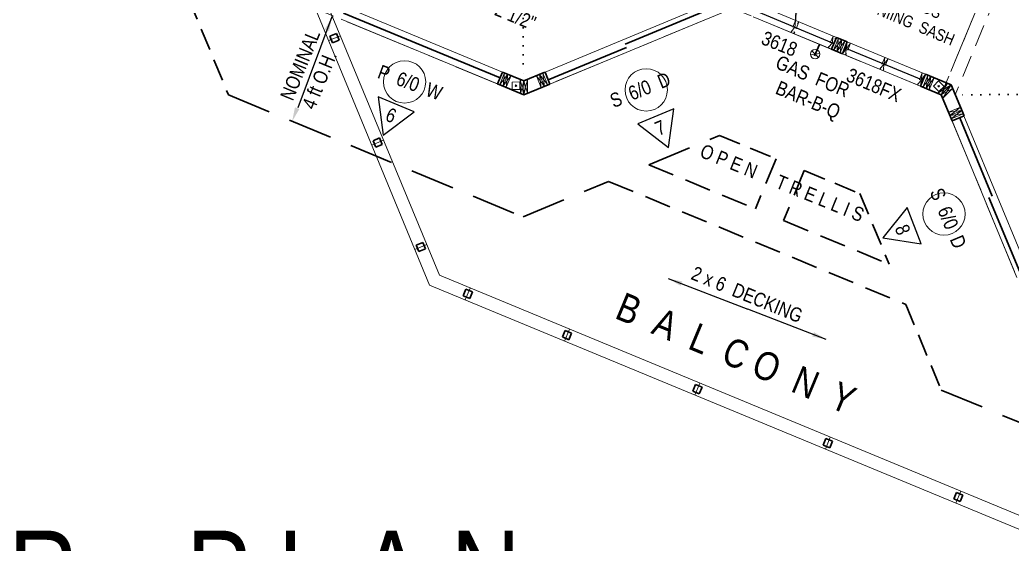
# Model space of a CAD drawing. Header units: inches. Extents: x 2775 to 35798, y 1675 to 10350.
# Drawn here: x 12593.4 to 13015.1, y 3572.6 to 3795.3 of the extents above; entities that cross this region are included whole.
import ezdxf

# ---------------------------------------------------------------- set-up
doc = ezdxf.new("R2010")
doc.units = ezdxf.units.IN
doc.header["$LTSCALE"] = 0.5
doc.header["$MEASUREMENT"] = 0
for name, pattern in [('ACAD_ISO07W100', [3, 0, -3]), ('CENTER', [2, 1.25, -0.25, 0.25, -0.25]), ('HIDDEN', [0.375, 0.25, -0.125])]:
    doc.linetypes.add(name, pattern=pattern)
for name, color, linetype, lineweight in [('BALCONY', 3, 'CONTINUOUS', 30), ('DOORS', 7, 'CONTINUOUS', 30), ('FOUNDATION', 7, 'CONTINUOUS', 30), ('GRID', 1, 'CENTER', 20), ('LITE COVE', 7, 'HIDDEN', 30), ('PLUMBING', 7, 'CONTINUOUS', 20), ('ROOF BEAMS', 3, 'HIDDEN', 30), ('ROOFLINE', 7, 'HIDDEN', 30), ('WALL FRAMING', 7, 'CONTINUOUS', 30), ('WALLS', 7, 'CONTINUOUS', 30), ('WINDOWS', 5, 'CONTINUOUS', 30)]:
    doc.layers.add(name, color=color, linetype=linetype, lineweight=lineweight)
doc.layers.add('TEXT', color=7, linetype='CONTINUOUS')
doc.styles.add('ARCHENT', font='technical.ttf', dxfattribs={"height": 6})
doc.styles.add('ARCHENTLTD', font='technical.ttf', dxfattribs={"height": 6})
doc.dimstyles.new('ARCHENTLTD', dxfattribs={"dimtxt": 12, "dimasz": 6, "dimexe": 9, "dimexo": 3, "dimgap": 1, "dimtad": 0, "dimdec": 4, "dimzin": 1, "dimdsep": 46, "dimlunit": 4, "dimtxsty": 'ARCHENT', "dimcen": 6, "dimaunit": 1, "dimadec": 5, "dimazin": 0, "dimtfac": 1, "dimtdec": 4, "dimtofl": 0, "dimtmove": 0, "dimatfit": 3, "dimfxl": 1, "dimfrac": 2, "dimtolj": 1, "dimtzin": 0, "dimarcsym": 0})

msp = doc.modelspace()

# ---------------------------------------------------------------- hatches: boundary and pattern name
at = {"layer": 'WALL FRAMING', "lineweight": 9, "ltscale": 150}
for points in [[(12804.52781, 3767.33404, 1), (12803.90281, 3767.33404, 1)], [(12984.18071, 3767.10158, 1), (12983.55571, 3767.10158, 1)]]:
    msp.add_hatch(color=256, dxfattribs=at).paths.add_polyline_path(points)

# ---------------------------------------------------------------- linework, layer by layer
at = {"layer": 'BALCONY', "color": 3, "linetype": 'ByBlock', "lineweight": 20, "ltscale": 50}
for p in [(12718.24734, 3801.63261), (13112.18173, 3539.93876)]:
    msp.add_line(p, (12767.51975, 3682.59619), dxfattribs=at)
at = {"layer": 'BALCONY', "lineweight": 20, "ltscale": 50}
for p in [(12723.3295, 3803.73539), (13115.2954, 3544.6025)]:
    msp.add_line(p, (12771.72967, 3686.80619), dxfattribs=at)
at = {"layer": 'DOORS', "color": 4, "lineweight": 9, "ltscale": 75}
for p, q in [((12883.05539, 3800.69208), (12816.55394, 3773.09576)), ((12885.15917, 3795.61034), (12818.65772, 3768.01402)), ((12994.60331, 3754.49123), (13022.19963, 3687.98978)), ((12989.52157, 3752.38745), (13017.11789, 3685.886))]:
    msp.add_line(p, q, dxfattribs=at)
at = {"layer": 'DOORS', "color": 5, "lineweight": 30, "ltscale": 75}
for p, q in [((12883.7981, 3798.76002), (12850.57438, 3784.95768)), ((12851.14962, 3783.57236), (12817.88279, 3769.75212)), ((12992.79497, 3753.70321), (13006.57544, 3720.47041)), ((13005.18993, 3719.89563), (13018.98829, 3686.61971))]:
    msp.add_line(p, q, dxfattribs=at)
at = {"layer": 'DOORS', "color": 7, "linetype": 'Continuous', "lineweight": 20, "ltscale": 7.5}
for centre in [(12756.86765, 3768.95052), (12859.56855, 3765.5482), (12986.10994, 3712.84152)]:
    msp.add_circle(centre, 9, dxfattribs=at)
at = {"layer": 'FOUNDATION', "color": 7, "linetype": 'Continuous', "lineweight": 9, "ltscale": 25}
msp.add_solid([(12712.16243, 3757.4165), (12709.07671, 3752.17453), (12710.29553, 3758.13393)], dxfattribs=at)
at = {"layer": 'GRID', "ltscale": 50}
for p, q in [((13021.6668, 3852.18648), (12984.95187, 3763.4828)), ((12807.572, 3763.41961), (12718.86832, 3800.13454)), ((12896.25635, 3800.18121), (12807.572, 3763.41961)), ((12984.96003, 3763.46628), (12896.25635, 3800.18121)), ((12984.96003, 3763.46628), (13021.71505, 3674.7978))]:
    msp.add_line(p, q, dxfattribs=at)
at = {"layer": 'GRID', "linetype": 'Continuous', "ltscale": 25}
for p, q in [((12724.52558, 3786.46511), (12729.60744, 3788.56862)), ((12742.88355, 3742.1144), (12747.9654, 3744.21792)), ((12761.24151, 3697.76369), (12766.32336, 3699.86721)), ((12782.68737, 3676.31824), (12784.79079, 3681.40013)), ((12826.92788, 3663.95936), (12824.82446, 3658.87747)), ((12882.36669, 3641.01294), (12880.26327, 3635.93105)), ((12937.8055, 3618.06652), (12935.70208, 3612.98463)), ((12993.24431, 3595.1201), (12991.14089, 3590.03821))]:
    msp.add_line(p, q, dxfattribs=at)
at = {"layer": 'GRID', "linetype": 'Continuous', "lineweight": 30, "ltscale": 25}
for p, q in [((12727.8783, 3789.47671), (12725.10666, 3788.32866)), ((12725.10666, 3788.32866), (12726.25472, 3785.55702)), ((12729.02635, 3786.70507), (12727.8783, 3789.47671)), ((12726.25472, 3785.55702), (12729.02635, 3786.70507)), ((12746.23627, 3745.126), (12743.46463, 3743.97795)), ((12747.38432, 3742.35436), (12746.23627, 3745.126)), ((12743.46463, 3743.97795), (12744.61268, 3741.20631)), ((12744.61268, 3741.20631), (12747.38432, 3742.35436)), ((12764.59423, 3700.7753), (12761.82259, 3699.62725)), ((12761.82259, 3699.62725), (12762.97064, 3696.85561)), ((12765.74228, 3698.00366), (12764.59423, 3700.7753)), ((12762.97064, 3696.85561), (12765.74228, 3698.00366)), ((12782.95928, 3680.89632), (12781.81123, 3678.12469)), ((12781.81123, 3678.12469), (12784.58286, 3676.97664)), ((12785.73091, 3679.74827), (12782.95928, 3680.89632)), ((12784.58286, 3676.97664), (12785.73091, 3679.74827)), ((12825.06438, 3663.37826), (12823.91633, 3660.60662)), ((12823.91633, 3660.60662), (12826.68796, 3659.45857)), ((12827.83601, 3662.23021), (12825.06438, 3663.37826)), ((12826.68796, 3659.45857), (12827.83601, 3662.23021)), ((12880.50319, 3640.43184), (12879.35514, 3637.6602)), ((12883.27483, 3639.28379), (12880.50319, 3640.43184)), ((12879.35514, 3637.6602), (12882.12677, 3636.51215)), ((12882.12677, 3636.51215), (12883.27483, 3639.28379)), ((12935.942, 3617.48542), (12934.79395, 3614.71378)), ((12934.79395, 3614.71378), (12937.56559, 3613.56573)), ((12938.71364, 3616.33737), (12935.942, 3617.48542)), ((12937.56559, 3613.56573), (12938.71364, 3616.33737)), ((12991.4128, 3594.61629), (12990.26475, 3591.84465)), ((12994.18444, 3593.46824), (12991.4128, 3594.61629)), ((12993.03639, 3590.6966), (12994.18444, 3593.46824)), ((12990.26475, 3591.84465), (12993.03639, 3590.6966))]:
    msp.add_line(p, q, dxfattribs=at)
at = {"layer": 'LITE COVE', "color": 7, "linetype": 'ACAD_ISO07W100', "lineweight": 30, "ltscale": 2.5}
for p, q in [((12807.44397, 3865.11558), (12807.2928, 3769.48646)), ((13086.51484, 3763.72318), (12990.90525, 3763.4849))]:
    msp.add_line(p, q, dxfattribs=at)
at = {"layer": 'PLUMBING', "color": 5, "lineweight": 30, "ltscale": 50}
msp.add_line((12931.03442, 3780.08152), (12933.21592, 3784.88223), dxfattribs=at)
at = {"layer": 'PLUMBING', "color": 5, "linetype": 'Continuous', "lineweight": 9, "ltscale": 25}
for p, q in [((12929.38438, 3780.43967), (12933.29455, 3781.06596)), ((12929.93939, 3782.15288), (12932.73954, 3779.35274))]:
    msp.add_line(p, q, dxfattribs=at)
at = {"layer": 'PLUMBING', "color": 5, "lineweight": 20, "ltscale": 150}
msp.add_circle((12931.33946, 3780.75281), 1.98413, dxfattribs=at)
at = {"layer": 'ROOF BEAMS', "lineweight": 20, "ltscale": 75}
for p, q in [((13003.35865, 3807.95378), (12984.9468, 3763.47054)), ((13008.44054, 3805.85036), (12990.90525, 3763.4849))]:
    msp.add_line(p, q, dxfattribs=at)
at = {"layer": 'ROOFLINE', "linetype": 'HIDDEN', "ltscale": 75}
for p, q in [((12643.53492, 3856.26204), (12682.02806, 3763.43254)), ((12890.72471, 3746.16564), (12914.73091, 3736.22846)), ((12926.74998, 3731.27446), (12950.40331, 3721.48336)), ((12950.40331, 3721.48336), (12962.84087, 3691.4891)), ((12969.90392, 3674.45917), (12985.01631, 3638.01434))]:
    msp.add_line(p, q, dxfattribs=at)
at = {"layer": 'ROOFLINE', "linetype": 'HIDDEN', "ltscale": 150}
for p, q in [((12682.02806, 3763.43254), (12807.20527, 3711.62102)), ((12984.9855, 3638.02706), (13110.49314, 3586.23509))]:
    msp.add_line(p, q, dxfattribs=at)
at = {"layer": 'ROOFLINE', "ltscale": 150}
for p, q in [((12860.65735, 3733.72943), (12890.72471, 3746.16564)), ((12807.20527, 3711.62102), (12843.59518, 3726.67231))]:
    msp.add_line(p, q, dxfattribs=at)
at = {"layer": 'ROOFLINE', "linetype": 'HIDDEN', "ltscale": 90}
for p, q in [((12860.65735, 3733.72943), (12905.95703, 3715.00358)), ((12914.73091, 3736.22846), (12905.95703, 3715.00358)), ((12926.74998, 3731.27446), (12917.97101, 3710.03727)), ((12917.97101, 3710.03727), (12962.85688, 3691.48248))]:
    msp.add_line(p, q, dxfattribs=at)
at = {"layer": 'ROOFLINE', "linetype": 'HIDDEN', "lineweight": 30, "ltscale": 90}
msp.add_line((12843.59518, 3726.67231), (12969.90392, 3674.45917), dxfattribs=at)
at = {"layer": 'WALL FRAMING', "linetype": 'HIDDEN', "lineweight": 20, "ltscale": 25}
for p, q in [((12923.0656, 3795.0062), (12920.96429, 3789.92672)), ((12924.45168, 3794.4328), (12922.35037, 3789.35332)), ((12939.00473, 3788.40891), (12936.90342, 3783.32943)), ((12940.39083, 3787.83554), (12938.28952, 3782.75606)), ((12946.40768, 3785.37623), (12944.30638, 3780.29675)), ((12960.95413, 3779.33907), (12958.85283, 3774.25959)), ((12962.34021, 3778.76567), (12960.23891, 3773.68619)), ((12976.89894, 3772.75547), (12974.79763, 3767.67599))]:
    msp.add_line(p, q, dxfattribs=at)
at = {"layer": 'WALL FRAMING', "linetype": 'HIDDEN', "lineweight": 9, "ltscale": 25}
for p, q in [((12920.9744, 3789.95116), (12924.45109, 3794.43139)), ((12923.07571, 3795.03064), (12922.36048, 3789.37776)), ((12936.91353, 3783.35386), (12940.39022, 3787.8341)), ((12939.01484, 3788.43335), (12938.29961, 3782.78046))]:
    msp.add_line(p, q, dxfattribs=at)
at = {"layer": 'WALL FRAMING', "lineweight": 20, "ltscale": 75}
for p, q in [((12939.22222, 3782.39741), (12941.32521, 3787.47826)), ((12940.60819, 3781.82375), (12942.71118, 3786.90459)), ((12941.99416, 3781.25009), (12944.09715, 3786.33093)), ((12977.10541, 3766.71735), (12979.2084, 3771.7982)), ((12978.49138, 3766.14369), (12980.59437, 3771.22454)), ((12979.87735, 3765.57003), (12981.98034, 3770.65088))]:
    msp.add_line(p, q, dxfattribs=at)
at = {"layer": 'WALL FRAMING', "lineweight": 9, "ltscale": 150}
for p, q in [((12941.32521, 3787.47826), (12940.60819, 3781.82375)), ((12942.71118, 3786.90459), (12939.22222, 3782.39741)), ((12940.60819, 3781.82375), (12944.09715, 3786.33093)), ((12941.99416, 3781.25009), (12942.71118, 3786.90459)), ((12942.93041, 3780.89459), (12946.4071, 3785.37482)), ((12945.03171, 3785.97407), (12944.31649, 3780.32119)), ((12958.86294, 3774.28403), (12962.33963, 3778.76426)), ((12960.96424, 3779.36351), (12960.24901, 3773.71063)), ((12797.34017, 3767.79751), (12800.77867, 3772.18268)), ((12799.3927, 3772.75635), (12798.72614, 3767.22384)), ((12798.72614, 3767.22384), (12802.16463, 3771.60901)), ((12800.77867, 3772.18268), (12799.3927, 3772.75635)), ((12800.77867, 3772.18268), (12800.11211, 3766.65017)), ((12812.87475, 3771.49678), (12816.34963, 3767.05536)), ((12814.25944, 3772.07354), (12817.73431, 3767.63211)), ((12814.96396, 3766.48097), (12814.25944, 3772.07354)), ((12816.34864, 3767.05772), (12815.64413, 3772.65029)), ((12974.80774, 3767.70043), (12978.28443, 3772.18066)), ((12976.90905, 3772.77991), (12976.19382, 3767.12703)), ((12980.59437, 3771.22454), (12977.10541, 3766.71735)), ((12979.2084, 3771.7982), (12978.49138, 3766.14369)), ((12981.98034, 3770.65088), (12978.49138, 3766.14369)), ((12980.59437, 3771.22454), (12979.87735, 3765.57003)), ((12807.57157, 3763.41857), (12806.05399, 3769.99921)), ((12807.57001, 3769.37173), (12806.07653, 3764.0386)), ((12809.15251, 3764.09315), (12807.57001, 3769.37173)), ((12809.08994, 3770.00177), (12807.57157, 3763.41857)), ((12817.73431, 3767.63211), (12816.34864, 3767.05772)), ((12983.44983, 3764.1045), (12989.16801, 3767.67586)), ((12984.95187, 3763.4828), (12987.66597, 3768.29757)), ((12989.78146, 3766.17044), (12984.95187, 3763.4828)), ((12989.16801, 3767.67586), (12985.56533, 3761.97737)), ((12993.0997, 3758.1894), (12988.59458, 3754.69744)), ((12988.02019, 3756.08311), (12993.67426, 3756.8038)), ((12988.59487, 3754.69752), (12994.24894, 3755.41822)), ((12993.67438, 3756.80382), (12989.16926, 3753.31185))]:
    msp.add_line(p, q, dxfattribs=at)
at = {"layer": 'WALL FRAMING', "lineweight": 9, "ltscale": 50}
for p, q in [((12799.3927, 3772.75635), (12797.34017, 3767.79751)), ((12800.77867, 3772.18268), (12798.72614, 3767.22384)), ((12802.16463, 3771.60901), (12800.11211, 3766.65017))]:
    msp.add_line(p, q, dxfattribs=at)
at = {"layer": 'WALL FRAMING', "lineweight": 9, "ltscale": 75}
for p, q in [((12814.98921, 3766.42033), (12812.87475, 3771.49678)), ((12816.3739, 3766.99708), (12814.25944, 3772.07354)), ((12817.75858, 3767.57384), (12815.64413, 3772.65029))]:
    msp.add_line(p, q, dxfattribs=at)
at = {"layer": 'WALL FRAMING', "color": 9, "linetype": 'Continuous', "lineweight": 5, "ltscale": 150}
for p, q in [((12802.54622, 3765.76142), (12802.57161, 3768.88663)), ((12802.57161, 3768.88663), (12806.05812, 3768.90571)), ((12805.85901, 3765.78144), (12805.84013, 3768.90639)), ((12983.80205, 3769.39388), (12981.60815, 3767.16804)), ((12981.60815, 3767.16804), (12984.05776, 3764.687)), ((12983.80205, 3769.39388), (12986.27833, 3766.88297)), ((12986.12828, 3767.03513), (12983.90328, 3764.84081)), ((12802.54622, 3765.76142), (12806.07271, 3765.78274))]:
    msp.add_line(p, q, dxfattribs=at)
at = {"layer": 'WALL FRAMING', "lineweight": 20, "ltscale": 150}
for p, q in [((12806.07653, 3764.0386), (12806.05399, 3769.99921)), ((12807.57157, 3763.41857), (12807.57001, 3769.37173)), ((12809.15251, 3764.09315), (12809.08994, 3770.00177)), ((12983.44983, 3764.1045), (12987.66597, 3768.29757)), ((12984.95187, 3763.4828), (12989.16801, 3767.67586)), ((12985.56533, 3761.97737), (12989.78146, 3766.17044))]:
    msp.add_line(p, q, dxfattribs=at)
at = {"layer": 'WALL FRAMING', "lineweight": 20, "ltscale": 50}
for p, q in [((12993.0997, 3758.1894), (12988.01917, 3756.08268)), ((12993.67438, 3756.80382), (12988.59385, 3754.6971)), ((12994.24894, 3755.41822), (12989.16841, 3753.3115))]:
    msp.add_line(p, q, dxfattribs=at)
at = {"layer": 'WALL FRAMING', "color": 9, "linetype": 'Continuous', "lineweight": 5, "ltscale": 150}
for centre in [(12804.21531, 3767.33404), (12983.86821, 3767.10158)]:
    msp.add_circle(centre, 0.3125, dxfattribs=at)
at = {"layer": 'WALLS', "color": 4, "lineweight": 20, "ltscale": 50}
for p, q in [((12798.46872, 3773.1388), (12731.92092, 3800.68329)), ((12940.40123, 3787.8607), (12907.13794, 3801.62855)), ((12978.28442, 3772.18064), (12945.02113, 3785.94849))]:
    msp.add_line(p, q, dxfattribs=at)
at = {"layer": 'WALLS', "color": 4, "lineweight": 20, "ltscale": 75}
for p, q in [((12729.94582, 3795.54828), (12796.36527, 3768.05692)), ((12905.03452, 3796.54666), (12938.29781, 3782.7788)), ((12942.91814, 3780.86764), (12976.181, 3767.09875))]:
    msp.add_line(p, q, dxfattribs=at)
at = {"layer": 'WALLS', "color": 4, "ltscale": 75}
for p, q in [((12938.29824, 3782.77985), (12940.40123, 3787.8607)), ((12942.91814, 3780.86764), (12945.02113, 3785.94849)), ((12938.29781, 3782.7788), (12942.91771, 3780.8666)), ((12976.18143, 3767.09979), (12978.28442, 3772.18064)), ((12796.36527, 3768.05692), (12807.57157, 3763.41857)), ((12807.57157, 3763.41857), (12818.65838, 3768.01429)), ((12976.181, 3767.09875), (12984.9596, 3763.46524)), ((12989.16801, 3767.67586), (12994.63198, 3754.49449)), ((12984.9596, 3763.46524), (12989.55145, 3752.38777))]:
    msp.add_line(p, q, dxfattribs=at)
at = {"layer": 'WALLS', "color": 4, "ltscale": 50}
for p, q in [((12945.02113, 3785.94849), (12940.40123, 3787.8607)), ((12798.46872, 3773.1388), (12796.41619, 3768.17995)), ((12807.57001, 3769.37173), (12798.46872, 3773.1388)), ((12816.54373, 3773.09153), (12807.57001, 3769.37173)), ((12816.55394, 3773.09576), (12818.6584, 3768.0143)), ((12989.16801, 3767.67586), (12978.28442, 3772.18064)), ((12994.63198, 3754.49449), (12989.55145, 3752.38777))]:
    msp.add_line(p, q, dxfattribs=at)
at = {"layer": 'WINDOWS', "ltscale": 75}
msp.add_line((12730.93337, 3798.11579), (12797.44246, 3770.65937), dxfattribs=at)
at = {"layer": 'WINDOWS', "lineweight": 25, "ltscale": 75}
for p, q in [((12906.08645, 3799.08812), (12939.34974, 3785.32027)), ((12943.96964, 3783.40807), (12977.23292, 3769.64022))]:
    msp.add_line(p, q, dxfattribs=at)
at = {"layer": 'WINDOWS', "linetype": 'Continuous', "lineweight": 25, "ltscale": 25, "flags": 128}
for points in [[(12747.75801, 3746.25236), (12760.90789, 3756.27656), (12745.65174, 3762.65258)], [(12869.10113, 3741.07167), (12871.33838, 3757.45454), (12856.03177, 3751.20062)], [(12960.06747, 3702.77892), (12976.39004, 3700.13744), (12970.51635, 3715.59394)]]:
    msp.add_lwpolyline(points, close=True, dxfattribs=at)

# ---------------------------------------------------------------- texts
at = {"layer": 'DOORS', "color": 7, "linetype": 'Continuous', "lineweight": 30, "ltscale": 1.5, "char_height": 6, "style": 'ARCHENTLTD'}
for s, insert, attachment_point, rotation in [('NOMINAL\\P4 ft O.H.\\P{\\H1.999x;  }', (12703.79827, 3762.79242), 1, 67.8527933), ('P  6/0  W\\P{\\H1.999x;  }', (12773.53586, 3766.61814), 3, 339.7383861), ('S  6/0  D\\P{\\H1.999x;  }', (12843.47824, 3763.37622), 1, 21.8867275), ('S  6/0  D\\P{\\H1.999x;  }', (12995.90087, 3699.88955), 3, 292.8881202), ('2 x 6  DECKING\\P{\\H1.999x;  }', (12880.42231, 3690.8648), 1, 337.8527934)]:
    msp.add_mtext(s, dxfattribs=dict(at, insert=insert, attachment_point=attachment_point, rotation=rotation))
at = {"layer": 'PLUMBING', "linetype": 'Continuous', "lineweight": 60, "ltscale": 1.5, "insert": (12946.6211, 3767.79455), "char_height": 6, "attachment_point": 3, "rotation": 337.2518994, "style": 'ARCHENTLTD'}
msp.add_mtext('GAS  FOR\\PBAR-B-Q\\P{\\H2.998x;  }', dxfattribs=at)
at = {"layer": 'TEXT', "color": 7, "linetype": 'Continuous', "lineweight": 9, "insert": (12813.34685, 3796.3282), "char_height": 6, "attachment_point": 3, "rotation": 337.7619444, "style": 'ARCHENTLTD'}
msp.add_mtext('LITE  COVE @ 7\'-2 1/2"\\P\\P  ', dxfattribs=at)
at = {"layer": 'TEXT', "color": 5, "linetype": 'Continuous', "lineweight": 30, "ltscale": 1.5, "char_height": 6, "attachment_point": 5, "style": 'ARCHENTLTD'}
for s, insert, rotation in [('6\\P  ', (12749.20198, 3750.11242), 337.3375673), ('7\\P  ', (12867.39889, 3744.825), 22.242957), ('8\\P  ', (12963.86172, 3704.38788), 290.8266693)]:
    msp.add_mtext(s, dxfattribs=dict(at, insert=insert, rotation=rotation))
at = {"layer": 'TEXT', "color": 7, "linetype": 'Continuous', "lineweight": 30, "ltscale": 1.5, "style": 'ARCHENTLTD'}
for s, insert, char_height, attachment_point, rotation in [('O P E N     T R E L L I S  ', (12917.32269, 3726.03352), 6, 5, 337.8597683), ('B  A  L  C O  N  Y\\P  ', (12949.75561, 3638.51377), 12, 3, 337.4275561)]:
    msp.add_mtext(s, dxfattribs=dict(at, insert=insert, char_height=char_height, attachment_point=attachment_point, rotation=rotation))
at = {"layer": 'TEXT', "linetype": 'Continuous', "insert": (12224.02946, 3638.38438), "char_height": 36, "attachment_point": 1, "style": 'ARCHENTLTD'}
msp.add_mtext('   \\P  M A I N    F L O O R    P L A N', dxfattribs=at)
at = {"layer": 'WINDOWS', "color": 7, "linetype": 'Continuous', "lineweight": 30, "attachment_point": 1, "style": 'ARCHENTLTD'}
for s, insert, char_height, rotation in [('2x6 CRIPPLE  STUDS \\PUNDER  AWNIING  SASH\\P\\P  ', (12932.25105, 3822.65546), 5, 337.2047222), ('3618 \\P\\P  ', (12910.19748, 3790.7594), 6, 338.2981067), ('3618FX \\P\\P  ', (12946.40266, 3775.06429), 6, 337.2047222)]:
    msp.add_mtext(s, dxfattribs=dict(at, insert=insert, char_height=char_height, rotation=rotation))

# ---------------------------------------------------------------- leaders
at = {"layer": 'FOUNDATION', "color": 7, "linetype": 'Continuous', "lineweight": 9, "ltscale": 25}
for points in [[(12725.98121, 3796.52021), (12711.464, 3757.96256)], [(12868.93511, 3685.42301), (12902.70552, 3672.41002)], [(12936.10827, 3659.57378), (12902.70552, 3672.41002)]]:
    msp.add_leader(points, dimstyle='ARCHENTLTD', override={"dimgap": 1, "dimtad": 0}, dxfattribs=at)
at = {"layer": 'PLUMBING', "linetype": 'Continuous', "lineweight": 9, "ltscale": 25}
msp.add_leader([(12923.21873, 3795.02288), (12923.68846, 3817.76112), (12938.97551, 3812.19021)], dimstyle='ARCHENTLTD', override={"dimgap": 1, "dimtad": 0}, dxfattribs=at)

doc.saveas('drawing.dxf')
